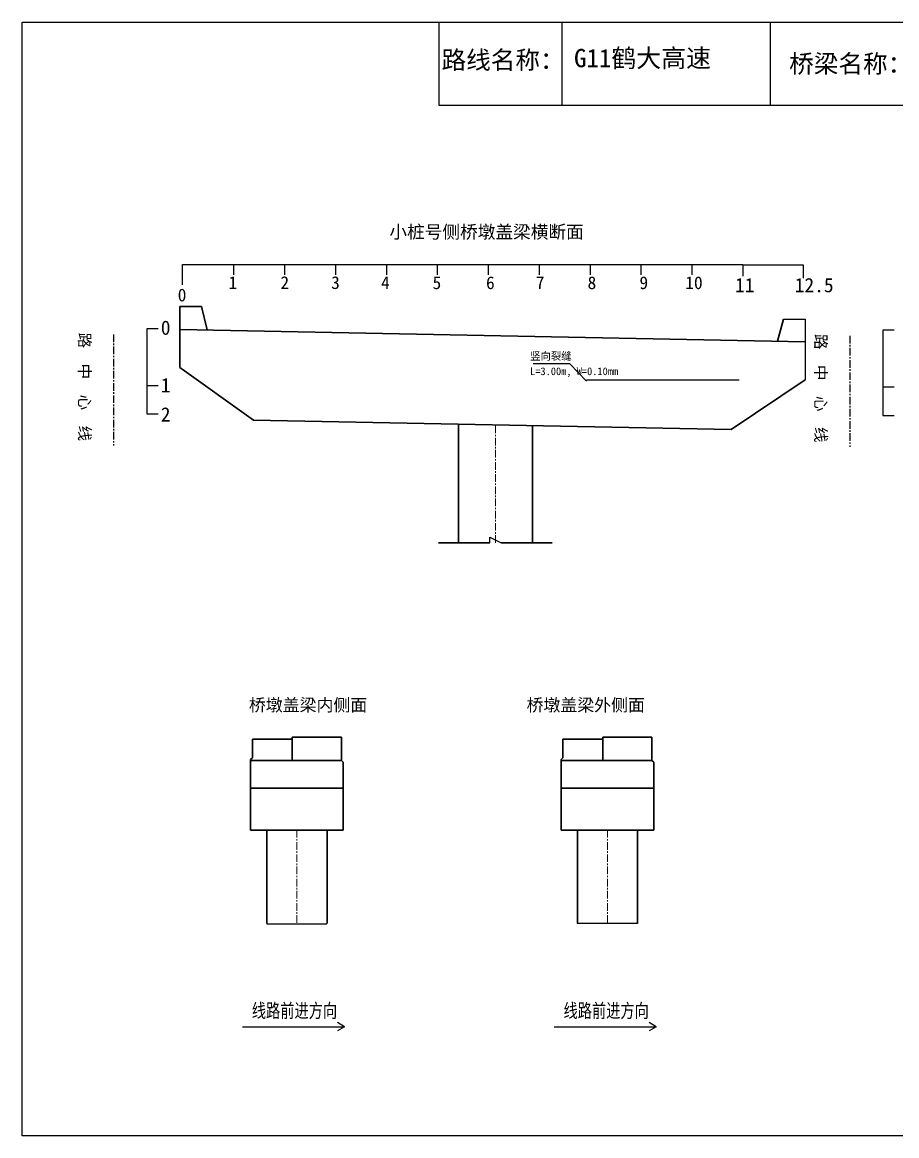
# Model space of a CAD drawing. Header units: millimetres. Extents: x 0 to 530, y 0 to 366.
# Drawn here: x 0 to 287.2, y 0 to 365.6 of the extents above; entities that cross this region are included whole.
import ezdxf
from ezdxf.enums import TextEntityAlignment as Align

# ---------------------------------------------------------------- set-up
doc = ezdxf.new("R2010")
doc.units = ezdxf.units.MM
doc.linetypes.add('CENTER', pattern=[2, 1.25, -0.25, 0.25, -0.25])
doc.linetypes.add('EBG_CENTER', pattern=[1.1, 0.8, -0.15, 0, -0.15])
doc.layers.add('Center', color=3, linetype='EBG_CENTER', lineweight=18)
doc.layers.add('中粗实线', color=4, linetype='Continuous', lineweight=35)
for name, color, linetype in [('图层1', 7, 'Continuous'), ('文字', 1, 'Continuous'), ('病害', 5, 'Continuous')]:
    doc.layers.add(name, color=color, linetype=linetype)
doc.styles.add('HAN', font='', dxfattribs={"width": 0.75})
doc.styles.get("Standard").update_dxf_attribs({"font": 'simsun.ttc', "height": 4.25})
doc.styles.add('汉字', font='')
doc.styles.get('HAN').set_extended_font_data('SimSun')
doc.styles.get('汉字').set_extended_font_data('SimSun')

# ---------------------------------------------------------------- blocks, each defined once
blk = doc.blocks.new('88888')
for p, q in [((1243.215, -3599.279), (1245.415, -3599.279)), ((1245.415, -3599.279), (1245.261, -3599.19)), ((1245.415, -3599.279), (1245.261, -3599.367))]:
    blk.add_line(p, q)
at = {"layer": '文字', "color": 0, "style": 'HAN', "width": 0.75}
blk.add_text('线路前进方向', height=0.3, dxfattribs=at).set_placement((1244.335, -3599.082), align=Align.CENTER)

msp = doc.modelspace()

# ---------------------------------------------------------------- linework, layer by layer
at = {"color": 0, "linetype": 'ByBlock'}
for p, q in [((0, 365.59), (530.24, 365.59)), ((0, 0), (0, 365.59)), ((136.78, 365.59), (136.78, 338.41)), ((245.6, 365.59), (245.6, 338.41)), ((136.78, 338.41), (530.24, 338.41)), ((530.24, 0), (0, 0))]:
    msp.add_line(p, q, dxfattribs=at)
at = {"color": 0}
for p, q in [((52.68, 279.33), (52.68, 286.02)), ((52.68, 286.02), (69.4, 286.02)), ((69.4, 286.02), (69.4, 282.68)), ((69.4, 286.02), (86.13, 286.02)), ((86.13, 286.02), (102.85, 286.02)), ((86.13, 286.02), (86.13, 282.68)), ((102.85, 286.02), (119.58, 286.02)), ((102.85, 286.02), (102.85, 282.68)), ((119.58, 286.02), (136.3, 286.02)), ((119.58, 286.02), (119.58, 282.68)), ((136.3, 286.02), (153.03, 286.02)), ((136.3, 286.02), (136.3, 282.68)), ((153.03, 286.02), (169.75, 286.02)), ((153.03, 286.02), (153.03, 282.68)), ((169.75, 286.02), (186.48, 286.02)), ((169.75, 286.02), (169.75, 282.68)), ((186.48, 286.02), (203.2, 286.02)), ((186.48, 286.02), (186.48, 282.68)), ((186.48, 286.02), (199.86, 286.02)), ((203.2, 286.02), (219.93, 286.02)), ((203.2, 286.02), (203.2, 282.68)), ((203.2, 286.02), (206.55, 286.02)), ((219.93, 286.02), (236.65, 286.02)), ((219.93, 286.02), (219.93, 282.68)), ((236.66, 285.98), (236.66, 282.23)), ((44.63, 264.98), (40.9, 264.98)), ((40.9, 264.98), (40.9, 236.97)), ((286.4, 264.53), (282.67, 264.53)), ((282.67, 264.53), (282.67, 236.52)), ((40.9, 246.31), (44.63, 246.31)), ((282.67, 245.86), (286.4, 245.86)), ((40.9, 236.97), (44.63, 236.97)), ((282.67, 236.52), (286.4, 236.52)), ((153.53, 194.68), (153.53, 196.55))]:
    msp.add_line(p, q, dxfattribs=at)
at = {"linetype": 'ByBlock'}
for p, q in [((236.66, 285.98), (256.44, 285.98)), ((256.44, 285.98), (256.44, 281.57)), ((249.97, 268.12), (257.12, 268.12)), ((257.12, 268.12), (257.12, 260.65)), ((257.12, 260.65), (257.12, 248.14)), ((153.53, 196.55), (157.26, 194.68))]:
    msp.add_line(p, q, dxfattribs=at)
at = {"color": 1, "linetype": 'CENTER', "ltscale": 2}
for p, q in [((29.99, 263.09), (29.99, 226.65)), ((271.76, 262.64), (271.76, 226.2))]:
    msp.add_line(p, q, dxfattribs=at)
at = {"color": 7}
msp.add_line((185.35, 248.23), (235.45, 248.23), dxfattribs=at)
for p, q in [((80.29, 69.58), (100.06, 69.58)), ((182.26, 69.76), (202.03, 69.76))]:
    msp.add_line(p, q)
at = {"color": 0, "linetype": 'ByBlock'}
msp.add_lwpolyline([(0, 365.59), (530.24, 365.59), (530.24, 0), (0, 0)], close=True, dxfattribs=at)
at = {"color": 7}
msp.add_lwpolyline([(185.35, 247.73), (179.8, 253.49), (167.8, 253.49)], dxfattribs=at)
at = {"layer": 'Center', "color": 1, "linetype": 'CENTER', "ltscale": 2}
for p, q in [((155.39, 233.17), (155.39, 194.68)), ((90.2, 100.38), (90.2, 69.7)), ((192.2, 100.38), (192.2, 69.7))]:
    msp.add_line(p, q, dxfattribs=at)
at = {"layer": '中粗实线', "color": 0}
for p, q in [((51.73, 264.76), (51.73, 272.23)), ((51.73, 272.23), (58.88, 272.23)), ((58.88, 272.23), (60.75, 264.58)), ((249.97, 268.12), (248.1, 260.83)), ((51.73, 264.76), (51.73, 252.25)), ((257.12, 260.65), (51.73, 264.76)), ((51.73, 252.25), (76, 234.96)), ((232.85, 231.83), (257.12, 248.14)), ((232.85, 231.83), (76, 234.96)), ((143.26, 233.42), (143.26, 194.68)), ((167.53, 232.93), (167.53, 194.68)), ((153.53, 194.68), (136.72, 194.68)), ((174.07, 194.68), (157.26, 194.68)), ((75.58, 130.22), (88.68, 130.22)), ((75.58, 130.22), (75.58, 124.13)), ((88.68, 130.83), (104.82, 130.83)), ((88.68, 130.83), (88.68, 123.21)), ((104.82, 130.83), (104.82, 123.21)), ((177.59, 130.22), (190.68, 130.22)), ((177.59, 130.22), (177.59, 124.13)), ((190.68, 130.83), (206.82, 130.83)), ((190.68, 130.83), (190.68, 123.21)), ((206.82, 130.83), (206.82, 123.21)), ((75.58, 124.13), (74.98, 123.52)), ((74.98, 100.38), (74.98, 123.52)), ((74.98, 123.21), (104.82, 123.21)), ((104.82, 123.21), (105.42, 122.6)), ((105.42, 100.38), (105.42, 122.6)), ((177.59, 124.13), (176.98, 123.52)), ((176.98, 100.38), (176.98, 123.52)), ((176.98, 123.21), (206.82, 123.21)), ((206.82, 123.21), (207.43, 122.6)), ((207.43, 100.38), (207.43, 122.6)), ((74.98, 114.08), (105.42, 114.08)), ((176.98, 114.08), (207.43, 114.08)), ((74.98, 100.38), (105.42, 100.38)), ((80.3, 100.38), (80.3, 69.7)), ((100.1, 100.38), (100.1, 69.7)), ((176.98, 100.38), (207.43, 100.38)), ((182.31, 100.38), (182.31, 69.7)), ((202.1, 100.38), (202.1, 69.7))]:
    msp.add_line(p, q, dxfattribs=at)
at = {"layer": '病害', "color": 0}
msp.add_line((177.19, 365.59), (177.19, 338.41), dxfattribs=at)
at = {"layer": '病害', "color": 5}
for p, q in [((136.78, 365.59), (136.78, 338.41)), ((245.6, 365.59), (245.6, 338.41)), ((136.78, 338.41), (387.36, 338.41))]:
    msp.add_line(p, q, dxfattribs=at)

# ---------------------------------------------------------------- block references
at = {"xscale": 15.22421540404159, "yscale": 15.22421540404159, "zscale": 15.22421540404159}
for p in [(-18854.61, 54831.98), (-18752.24, 54831.98)]:
    msp.add_blockref('88888', p, dxfattribs=at)

# ---------------------------------------------------------------- texts
for s, height, p in [('1', 4.18, (67.77, 278.01)), ('2', 4.18, (84.8, 278.01)), ('3', 4.18, (101.45, 278.01)), ('4', 4.18, (117.86, 278.01)), ('5', 4.18, (134.76, 277.97)), ('6', 4.18, (152.32, 277.97)), ('7', 4.18, (168.66, 277.97)), ('8', 4.18, (185.67, 277.97)), ('9', 4.18, (202.72, 277.97)), ('10', 4.181, (217.78, 277.97)), ('11', 4.693, (234.1, 276.94)), ('12.5', 4.693, (253.71, 276.94)), ('0', 4.18, (51.06, 273.95)), ('0', 4.67, (45.51, 262.98)), ('1', 4.67, (45.51, 244.09)), ('2', 4.67, (45.51, 234.5))]:
    msp.add_text(s, height=height).set_placement(p)
for p in [(18.64, 263.69), (260.41, 263.24)]:
    msp.add_text('路  中  心  线', height=3.734, rotation=270).set_placement(p)
at = {"color": 7}
for s, p in [('竖向裂缝', (166.8, 254.74)), ('L=3.00m, W=0.10mm', (166.8, 249.74))]:
    msp.add_text(s, height=2.5, dxfattribs=at).set_placement(p)
at = {"insert": (181.23, 356.83), "char_height": 6, "width": 62.0827, "attachment_point": 1}
msp.add_mtext('{\\fSimSun|b0|i0|c134|p2;\\C7;G11鹤大高速}', dxfattribs=at)
at = {"layer": '图层1', "style": '汉字'}
for s, p in [('路线名称：', (137.7, 350.25)), ('桥梁名称：', (251.89, 349))]:
    msp.add_text(s, height=5.93, dxfattribs=at).set_placement(p)
at = {"layer": '文字', "color": 0}
for s, height, p in [('小桩号侧桥墩盖梁横断面', 4.2544, (152.49, 294.64)), ('桥墩盖梁内侧面', 4.069, (93.87, 139.39)), ('桥墩盖梁外侧面', 4.069, (185.07, 139.39))]:
    msp.add_text(s, height=height, dxfattribs=at).set_placement(p, align=Align.CENTER)

doc.saveas('drawing.dxf')
